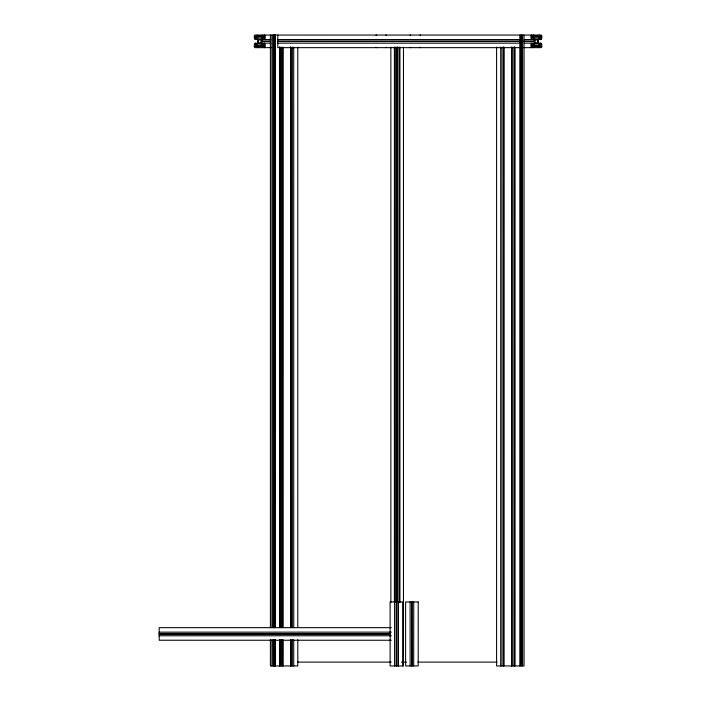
<?xml version="1.0" encoding="UTF-8"?>
<svg xmlns="http://www.w3.org/2000/svg" width="701" height="701" viewBox="0 0 701 701"><rect width="100%" height="100%" fill="white"/><g stroke="black" fill="none" stroke-linecap="round" stroke-linejoin="round"><path stroke-width="1.05" d="M255.304 39.528L255.304 37.88L256.198 37.88L257.644 39.563L257.758 41.35L257.644 43.138L256.198 44.811L255.304 44.811L255.304 43.164M264.233 43.164L264.233 44.811L263.348 44.811L261.894 43.138L261.78 41.35L261.894 39.563L263.348 37.88L264.233 37.88L264.233 39.528M531.735 47.65A0.946 0.815 -90 0 1 530.92 46.704L530.99 44.163L531.84 43.164L531.901 44.811L532.795 44.811L534.25 43.138L534.364 41.35L534.25 39.563L532.795 37.88L531.901 37.88L531.901 39.528L530.999 38.555L530.92 35.996A0.946 0.815 -90 0 1 531.735 35.05M261.342 36.18L262.437 35.05M261.315 38.888L262.77 37.214L262.77 36.18M263.348 46.511L264.233 45.486L264.233 46.511L256.776 46.511L256.776 45.477L258.222 43.804L262.069 43.804M259.659 43.804L261.955 43.681M258.196 46.581L257.179 47.642M264.295 39.528L265.206 38.406L265.215 35.996A0.946 0.815 -90 0 0 264.4 35.05M532.786 36.18L531.901 37.206L531.901 36.18L539.376 36.18L539.376 37.214L537.921 38.888L533.566 38.888M534.828 43.804L533.373 45.477L533.373 46.511M534.802 46.581L533.785 47.642M537.579 39.528L540.909 39.528L541.82 38.406L541.829 35.996A0.946 0.815 -90 0 0 541.014 35.05L255.138 35.05A0.946 0.815 -90 0 0 254.323 35.996L254.332 38.406L255.243 39.528L258.581 39.528M539.051 35.05L537.947 36.18L532.62 36.119M263.672 36.119L258.196 36.119L257.101 35.05M263.348 36.18L264.233 37.206L264.233 36.18L256.776 36.18L256.776 37.214L263.339 37.214M532.83 37.214L539.376 37.214M262.945 38.888L258.222 38.888L256.776 37.214M261.894 39.563L270.858 39.528M277.798 39.528L519.827 39.563M524.217 39.528L534.25 39.563M261.894 41.219L270.612 41.219M277.798 41.219L519.827 41.219M523.586 41.219L534.25 41.219M261.78 41.35L270.498 41.35M277.798 41.35L519.827 41.35M523.691 41.35L534.364 41.35M261.894 41.482L270.612 41.482M277.798 41.482L519.827 41.482M523.586 41.482L534.25 41.482M258.581 43.164L255.243 43.164L254.332 44.321L254.323 46.704A0.946 0.815 -90 0 0 255.138 47.65L271.366 47.65M261.894 43.138L270.858 43.164M277.798 43.164L519.827 43.164M524.217 43.164L534.25 43.138M537.579 43.164L540.909 43.164L541.82 44.294L541.829 46.704A0.946 0.815 -90 0 1 541.014 47.65L523.568 47.65M534.197 43.681L536.379 43.681M534.083 43.804L537.921 43.804L539.376 45.477L539.376 46.511L531.901 46.511L531.901 45.486L532.786 46.511M256.776 45.477L263.339 45.477M532.83 45.477L539.376 45.477M519.827 47.65L277.798 47.65L277.798 35.059M391.342 627.658L159.171 627.658L159.171 640.241L391.342 640.25M159.171 632.162L391.342 632.136M159.171 633.827L390.352 633.827M159.171 633.949L390.352 633.949M159.171 634.081L390.352 634.081M159.171 635.772L391.342 635.772M297.531 662.112L391.298 662.112M401.507 662.112L406.571 662.112M417.796 662.112L497.088 662.112M533.706 35.05L534.802 36.18M538.99 47.65L537.947 46.581M262.402 47.65L261.342 46.581M534.828 38.888L533.373 37.214L533.373 36.18M264.295 43.164L265.206 44.294L265.215 46.704A0.946 0.815 -90 0 1 264.4 47.65M261.315 43.804L262.77 45.477L262.77 46.511M540.848 39.528L540.848 37.88L539.954 37.88L538.499 39.563L538.386 41.35L538.499 43.138L539.954 44.811L540.848 44.811L540.848 43.164M524.041 35.085L524.041 665.95L496.606 665.95L496.597 47.133M522.56 35.085L522.56 665.95M521.255 35.085L521.202 665.95L521.106 35.085M519.827 35.059L519.835 665.95M514.823 47.133L514.858 665.95M514.709 47.133L514.665 665.95M514.49 47.133L514.49 665.95M513.044 47.133L513.044 665.95M511.686 47.133L511.686 665.95M511.651 47.133L511.651 665.95M503.879 47.133L503.844 665.95M503.739 47.133L503.686 665.95M503.52 47.133L503.52 665.95M502.065 47.133L502.065 665.95M500.716 47.133L500.68 665.95M413.739 601.957L413.704 665.95M412.048 601.957L412.048 665.95M411.785 601.957L411.916 665.95M410.103 601.957L410.129 665.95M403.461 47.133L403.461 665.95L390.124 665.95L390.115 601.957L402.698 601.957L402.707 665.95M399.929 47.133L399.929 602.422M398.974 47.133L398.948 602.422M398.229 601.957L398.229 665.95M398.203 601.957L398.203 665.95M397.292 47.133L397.292 602.422M397.16 47.133L397.16 602.422M397.029 47.133L397.029 602.422M396.538 601.957L396.538 665.95M396.415 601.957L396.415 665.95M396.284 601.957L396.284 665.95M395.338 47.133L395.373 602.422M394.593 601.957L394.593 665.95M394.383 47.133L394.383 602.422M390.86 47.133L390.86 602.422M297.811 47.133L297.811 627.614M297.811 639.663L297.811 665.95L270.402 665.95L270.393 639.663M293.719 47.133L293.754 627.614M293.719 639.663L293.754 665.95M292.335 47.133L292.335 627.614M292.335 639.663L292.335 665.95M290.897 47.133L290.897 627.614M290.897 639.663L290.897 665.95M290.722 47.133L290.722 627.614L290.573 47.133M290.722 639.663L290.722 665.95M290.573 639.663L290.608 665.95M281.434 47.133L281.434 627.614M281.434 639.663L281.434 665.95M279.997 47.133L279.997 627.614M279.997 639.663L279.997 665.95M279.778 47.133L279.83 627.614M279.778 639.663L279.83 665.95M279.673 47.133L279.708 627.614M279.673 639.663L279.708 665.95M275.099 35.085L275.099 627.614M275.099 639.663L275.099 665.95M275.046 35.085L275.046 627.614M275.046 639.663L275.046 665.95M274.696 35.085L274.696 627.614M274.696 639.663L274.696 665.95M273.346 35.085L273.346 627.614M273.346 639.663L273.346 665.95M273.276 35.085L273.215 627.614M273.215 639.663L273.276 665.95M271.918 35.085L271.918 627.614M271.918 639.663L271.918 665.95M270.393 35.085L270.393 627.614M385.874 35.05A0.946 0.815 -90 0 1 386.523 35.418M375.964 35.418A0.946 0.815 -90 0 1 376.612 35.05M376.612 47.65A0.946 0.815 -90 0 1 375.964 47.274M386.523 47.274A0.946 0.815 -90 0 1 385.874 47.65M410.076 35.418A0.946 0.815 -90 0 1 410.725 35.05M419.995 35.05A0.946 0.815 -90 0 1 420.644 35.418M420.644 47.274A0.946 0.815 -90 0 1 419.995 47.65M410.725 47.65A0.946 0.815 -90 0 1 410.076 47.274M256.189 36.522L255.304 37.206L255.304 36.18L256.189 36.522M540.55 45.486L539.963 46.511L540.848 46.511L540.55 45.486M540.848 36.18C538.622 35.585 541.566 38.651 540.848 36.18M255.602 45.486L255.304 46.511L256.189 46.511L255.602 45.486M418.208 601.957L405.625 601.957L405.616 665.95L418.208 665.95L418.217 601.957M282.853 627.614L282.853 47.133L282.818 627.614M282.853 665.95L282.853 639.663L282.818 665.95M260.737 42.463A1.577 1.358 -90 0 0 260.124 39.826A1.577 1.358 -90 0 0 258.45 41.753A1.577 1.358 -90 0 0 260.737 42.463M537.343 42.463A1.577 1.367 -90 0 0 536.729 39.826A1.577 1.367 -90 0 0 535.056 41.753A1.577 1.367 -90 0 0 537.343 42.463"/></g></svg>
